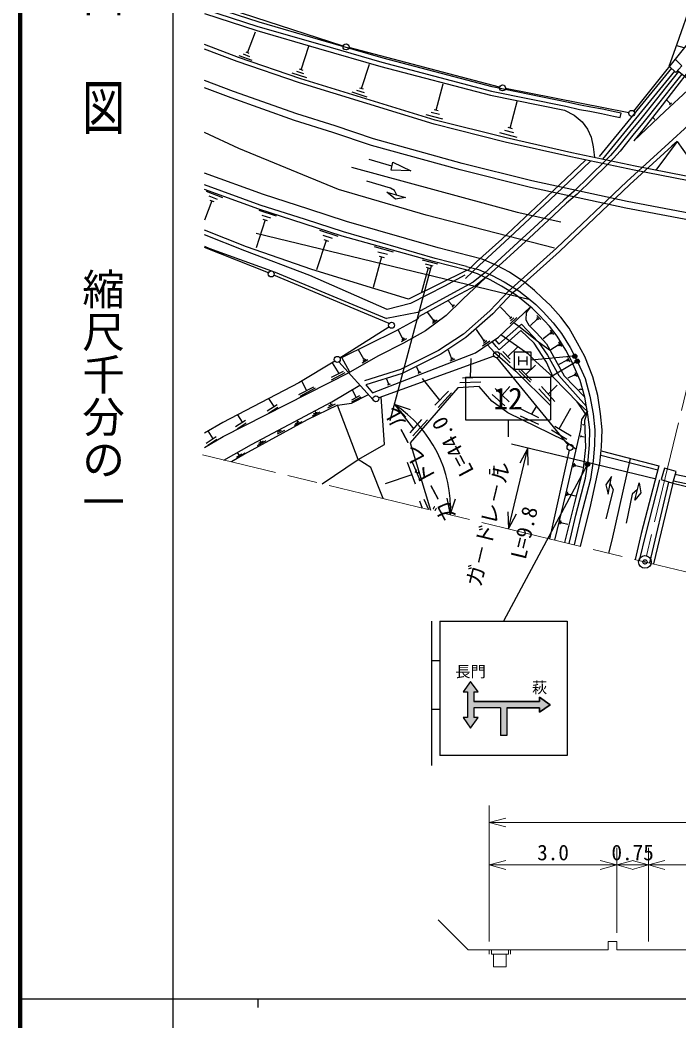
# Model space of a CAD drawing. Units: millimetres, scale not verified, with parts at other scales. Extents: x 40000 to 680000, y 20000 to 380000.
# Drawn here: x 40000 to 117600, y 202409 to 320172 of the extents above; entities that cross this region are included whole.
import ezdxf
from ezdxf.enums import TextEntityAlignment as Align

# ---------------------------------------------------------------- set-up
doc = ezdxf.new("R2010")
doc.units = ezdxf.units.MM
doc.header["$LTSCALE"] = 1000
doc.header["$PDMODE"] = 32
doc.header["$PDSIZE"] = 500
doc.linetypes.add('CHAIN', pattern=[18.5, 12, -1.5, 3.5, -1.5])
for name, color, linetype, lineweight in [('M-BGD', 7, 'Continuous', 25), ('M-BMK', 2, 'CHAIN', 13), ('M-BMK-SRVR', 3, 'Continuous', 25), ('M-STR-HTXT', 7, 'Continuous', 13), ('M-STR-STRC', 7, 'Continuous', 25), ('M-TTL', 2, 'Continuous', 140), ('M-TTL-BAND', 7, 'Continuous', 25)]:
    doc.layers.add(name, color=color, linetype=linetype, lineweight=lineweight)
doc.styles.add('@ＭＳ ゴシック', font='')
doc.styles.add('ＭＳ ゴシック', font='')
doc.styles.get('@ＭＳ ゴシック').set_extended_font_data('@MS Gothic')
doc.styles.get('ＭＳ ゴシック').set_extended_font_data('MS Gothic')

msp = doc.modelspace()

# ---------------------------------------------------------------- hatches: boundary and pattern name
at = {"layer": 'M-STR-STRC'}
msp.add_hatch(color=256, dxfattribs=at).paths.add_polyline_path([(97312, 235989), (97312, 236864), (97312, 239239), (101187, 239239), (101187, 238739), (102437, 239614), (101187, 240489), (101187, 239989), (93437, 239989), (93437, 241114), (93937, 241114), (93062, 242364), (92187, 241114), (92687, 241114), (92687, 239614), (92687, 239114), (92687, 238114), (92187, 238114), (93062, 236864), (93937, 238114), (93437, 238114), (93437, 239239), (96562, 239239), (96562, 236864), (96562, 235989)])

# ---------------------------------------------------------------- linework, layer by layer
at = {"layer": 'M-BGD'}
for p, q in [((78052, 317099), (61715, 322375)), ((120323, 319540), (112261, 309461)), ((66808, 316302), (67737, 318791)), ((73121, 314316), (74002, 317076)), ((96474, 312255), (78735, 316919)), ((117323, 317165), (118153, 316948)), ((67354, 315390), (65799, 315970)), ((67081, 315846), (66304, 316136)), ((67003, 316230), (66614, 316375)), ((80228, 312101), (81143, 314968)), ((116699, 314505), (108193, 304112)), ((73764, 313351), (72039, 313902)), ((73442, 313834), (72580, 314109)), ((73337, 314248), (72906, 314385)), ((117063, 314161), (108580, 303795)), ((117408, 314216), (121650, 310886)), ((80452, 312029), (80004, 312172)), ((89006, 309560), (89825, 312679)), ((111693, 309252), (97168, 312118)), ((80895, 311098), (79104, 311670)), ((80562, 311599), (79666, 311885)), ((97734, 307454), (98600, 310753)), ((116503, 310378), (116164, 310736)), ((116531, 310404), (116475, 310351)), ((116699, 310394), (116475, 310182)), ((116601, 310386), (116489, 310280)), ((89776, 308524), (87826, 309036)), ((89391, 309042), (88416, 309298)), ((89250, 309496), (88762, 309624)), ((114707, 308513), (114550, 308679)), ((114748, 308553), (114665, 308474)), ((97992, 307386), (97476, 307521)), ((98548, 306358), (96486, 306900)), ((98141, 306906), (97110, 307177)), ((117374, 305891), (114880, 302513)), ((117374, 305891), (119402, 303047)), ((83800, 302978), (81132, 303750)), ((61909, 300042), (63841, 299304)), ((62244, 299471), (63210, 299102)), ((62579, 298900), (61715, 296637)), ((62338, 298992), (62821, 298808)), ((68112, 297806), (70161, 297135)), ((68490, 297229), (69514, 296893)), ((68868, 296651), (67794, 293373)), ((68612, 296735), (69124, 296567)), ((100078, 287254), (67796, 295050)), ((75267, 295463), (77424, 294756)), ((75665, 294855), (76743, 294502)), ((69255, 290438), (61715, 293420)), ((76063, 294247), (74933, 290797)), ((75794, 294335), (76333, 294159)), ((81704, 293518), (83952, 292905)), ((82583, 292313), (81602, 288716)), ((82143, 292916), (83268, 292609)), ((82302, 292389), (82864, 292236)), ((88407, 291232), (83568, 272997)), ((88062, 291016), (87283, 288158)), ((87364, 291974), (89150, 291487)), ((87713, 291495), (88606, 291252)), ((87839, 291077), (88286, 290955)), ((83453, 284456), (69906, 290164)), ((90907, 286624), (90463, 287078)), ((90942, 286658), (90871, 286589)), ((91159, 286649), (90875, 286372)), ((91033, 286636), (90891, 286498)), ((97797, 285119), (96577, 286407)), ((88680, 284878), (88029, 285748)), ((97898, 285214), (97696, 285024)), ((98505, 285178), (97700, 284416)), ((98151, 285149), (97748, 284767)), ((100832, 285030), (100950, 284910)), ((100848, 285398), (101318, 284919)), ((100870, 285184), (101105, 284944)), ((77659, 280440), (83451, 284067)), ((89114, 284864), (88571, 284457)), ((88748, 284928), (88612, 284827)), ((88897, 284871), (88625, 284667)), ((100891, 284970), (100125, 284217)), ((85051, 282731), (84519, 283723)), ((85494, 282649), (84874, 282316)), ((85272, 282690), (84962, 282523)), ((85128, 282772), (84973, 282689)), ((94661, 282433), (93741, 283765)), ((102436, 283289), (101621, 282661)), ((102387, 283352), (102485, 283225)), ((102440, 283494), (102636, 283240)), ((102443, 283700), (102836, 283191)), ((95307, 282388), (94475, 281813)), ((94765, 282505), (94557, 282362)), ((94984, 282411), (94568, 282123)), ((97429, 280573), (98624, 281733)), ((103375, 281913), (102511, 281383)), ((103334, 281980), (103416, 281845)), ((103400, 282114), (103566, 281844)), ((103426, 282315), (103756, 281775)), ((80474, 280272), (79861, 281369)), ((80560, 280320), (80388, 280224)), ((95809, 280619), (82241, 275726)), ((90809, 280392), (90445, 281339)), ((91003, 280330), (90707, 280217)), ((90883, 280420), (90735, 280363)), ((93045, 278096), (93144, 280368)), ((96097, 280448), (104552, 270167)), ((96572, 280995), (97711, 279847)), ((96844, 281192), (97727, 280257)), ((104413, 280311), (104556, 280029)), ((104454, 280510), (104740, 279945)), ((76774, 279844), (77531, 278579)), ((81577, 275487), (77556, 279952)), ((80970, 280189), (80284, 279806)), ((80722, 280230), (80379, 280039)), ((86956, 278796), (86744, 279349)), ((91196, 280269), (90604, 280041)), ((99581, 278455), (100686, 279549)), ((104371, 280113), (103468, 279656)), ((104336, 280184), (104407, 280043)), ((76666, 277852), (78275, 278686)), ((76670, 278148), (78082, 278854)), ((87182, 278725), (86837, 278592)), ((87069, 278761), (86897, 278694)), ((87000, 278813), (86913, 278780)), ((89439, 275465), (87403, 278009)), ((92089, 278066), (94543, 278144)), ((98751, 278923), (100121, 277577)), ((98929, 279095), (100233, 277816)), ((105261, 278373), (104505, 278033)), ((105234, 278432), (105287, 278314)), ((105302, 278533), (105408, 278297)), ((105344, 278694), (105556, 278221)), ((72824, 276124), (74610, 277029)), ((72978, 275931), (74810, 276908)), ((73165, 277703), (73732, 276584)), ((83378, 277406), (83183, 277912)), ((83585, 277340), (83269, 277219)), ((83481, 277373), (83323, 277312)), ((83418, 277421), (83339, 277391)), ((91797, 277545), (94271, 277588)), ((95949, 276835), (97612, 275259)), ((96781, 276047), (97676, 277050)), ((101092, 276783), (102512, 275244)), ((101400, 277050), (102972, 275273)), ((102186, 276162), (103263, 277212)), ((106038, 276798), (106071, 276675)), ((69271, 275632), (69886, 274685)), ((79061, 275472), (80022, 276005)), ((79076, 275257), (80165, 275845)), ((79096, 276658), (79590, 275766)), ((88857, 274867), (90468, 276522)), ((89231, 274580), (90802, 276302)), ((95604, 276119), (97091, 274773)), ((106054, 276737), (105809, 276669)), ((69100, 274173), (70276, 274938)), ((69264, 273915), (70357, 274619)), ((76255, 274562), (77152, 275013)), ((76371, 274781), (76810, 275002)), ((76517, 275141), (76631, 274912)), ((86387, 272094), (84048, 275065)), ((85983, 274311), (84081, 274930)), ((84081, 274930), (85419, 273443)), ((98990, 274420), (101071, 273407)), ((100271, 273796), (100831, 274692)), ((103494, 272076), (104866, 274488)), ((65609, 273724), (66178, 272848)), ((74462, 273614), (75359, 274065)), ((74578, 273833), (75017, 274053)), ((74724, 274192), (74838, 273963)), ((98914, 273608), (101058, 272634)), ((106147, 273173), (106816, 274140)), ((65392, 272337), (66567, 273101)), ((65556, 272079), (66649, 272783)), ((72334, 272493), (73231, 272944)), ((72449, 272712), (72889, 272932)), ((72595, 273071), (72710, 272842)), ((85944, 271586), (87313, 273157)), ((86256, 271236), (87970, 273130)), ((102969, 272390), (104884, 271241)), ((106290, 272544), (106294, 272587)), ((106292, 272566), (106378, 272558)), ((61939, 270405), (63114, 271169)), ((62137, 271820), (62725, 270916)), ((70305, 271471), (71178, 271930)), ((70330, 271692), (70775, 271925)), ((70493, 271956), (70566, 271816)), ((102605, 271970), (104375, 270845)), ((106035, 271112), (106081, 271307)), ((106058, 271209), (106446, 271117)), ((62103, 270146), (63196, 270850)), ((67984, 270119), (68986, 270695)), ((68132, 270377), (68681, 270679)), ((68227, 270754), (68363, 270504)), ((97512, 260303), (99808, 269810)), ((114916, 266162), (97864, 270280)), ((99808, 269810), (98851, 268054)), ((99858, 267811), (99808, 269810)), ((104111, 270702), (105504, 269694)), ((65475, 268590), (66514, 269251)), ((65484, 268744), (66109, 269142)), ((65584, 269291), (65796, 268943)), ((104686, 269552), (102346, 259136)), ((108384, 268978), (115093, 267249)), ((108430, 269482), (115218, 267733)), ((85585, 268151), (86541, 265594)), ((86087, 268355), (87122, 265938)), ((95796, 267704), (95796, 266740)), ((105193, 267559), (105308, 268047)), ((105319, 267658), (105377, 267902)), ((105431, 267696), (105460, 267818)), ((105445, 267757), (106225, 267572)), ((86135, 266680), (82994, 265607)), ((95314, 266740), (95314, 267318)), ((96278, 266740), (96278, 267318)), ((117100, 266724), (122250, 265642)), ((116373, 265805), (114118, 256293)), ((116860, 265690), (114605, 256176)), ((116860, 265692), (149017, 257927)), ((116935, 265941), (123164, 264633)), ((87555, 263818), (88085, 262580)), ((90258, 263913), (90669, 261956)), ((90669, 261956), (91292, 263856)), ((104392, 264182), (104503, 264650)), ((104514, 264277), (104569, 264511)), ((104621, 264313), (104649, 264430)), ((104635, 264372), (105384, 264194)), ((87053, 263615), (87375, 262751)), ((97463, 262303), (97512, 260303)), ((97512, 260303), (98469, 262060)), ((103600, 260840), (103704, 261278)), ((103714, 260929), (103766, 261148)), ((103814, 260963), (103840, 261072)), ((103827, 261018), (104527, 260852))]:
    msp.add_line(p, q, dxfattribs=at)
for points in [[(123294, 329598), (122591, 328213), (121850, 326536), (121226, 324351), (120657, 321529), (120523, 319884), (120613, 318387), (120630, 316109), (120598, 315095), (119807, 313635), (118634, 311931), (115950, 309408), (112285, 305953)], [(116441, 314748), (117393, 317355), (119143, 322405), (120142, 324014)], [(61715, 321458), (68016, 319426), (75292, 317314), (82615, 315201), (95505, 311820), (104293, 310031), (105900, 309646), (107115, 309433), (108474, 309175), (109901, 308873), (110678, 308722), (110774, 309213), (110000, 309363), (108573, 309665), (107205, 309925), (106002, 310136), (104401, 310519), (95618, 312307), (82748, 315683), (75431, 317795), (68162, 319904), (61715, 321983)], [(61715, 320932), (67870, 318948), (75153, 316834), (82483, 314719), (95391, 311333), (104124, 309555), (105252, 308968), (106211, 308177), (106832, 307341), (107268, 306403), (107502, 305239), (107638, 303991)], [(123162, 300963), (120245, 301464), (112420, 302994), (104979, 304546), (97249, 306292), (88886, 308385), (73068, 313265), (65740, 315746), (61715, 317279)], [(123135, 300461), (120155, 300972), (112321, 302503), (104873, 304058), (97133, 305806), (88751, 307903), (72914, 312789), (65571, 315275), (61715, 316744)], [(117538, 314120), (116276, 312542), (114796, 310677), (113094, 308547), (111771, 306926), (110270, 305082), (109533, 304221), (108820, 303516)], [(117929, 313808), (116667, 312231), (115187, 310365), (113483, 308232), (112159, 306610), (110654, 304761), (109899, 303880), (109171, 303161)], [(118559, 313948), (117352, 312400), (115610, 310173), (113331, 307250), (112285, 305953)], [(120406, 297145), (111484, 298838), (100282, 301233), (92050, 303310), (81623, 306190), (77104, 307705), (72590, 309117), (65142, 311776), (61715, 313058)], [(120277, 296356), (111326, 298054), (100100, 300453), (91846, 302537), (81389, 305425), (76857, 306944), (72336, 308358), (64867, 311024), (61715, 312204)], [(121525, 310754), (120436, 309599), (118711, 307791), (116418, 305695), (113275, 302826)], [(102934, 293312), (87810, 297217), (77521, 300220), (65760, 305068), (61715, 306927)], [(117374, 305891), (116755, 305326), (113612, 302457)], [(79026, 302859), (98527, 297546), (103677, 296437)], [(107195, 303573), (105414, 301887), (102407, 299032), (97068, 294022), (94107, 291348), (92456, 289759)], [(106599, 303698), (105070, 302250), (102064, 299396), (96729, 294390), (93766, 291713), (92727, 290714)], [(109013, 303705), (107010, 301756), (105262, 300047), (104035, 298989), (102485, 297537), (99601, 294883), (94708, 290402), (94345, 290098)], [(109171, 303161), (107359, 301398), (105600, 299679), (104370, 298617), (102825, 297170), (99939, 294514), (95037, 290026), (94843, 289863)], [(113275, 302826), (111475, 301184), (103190, 293317), (98239, 288892), (97559, 288330)], [(108296, 268007), (108472, 269948), (108558, 271960), (108362, 273822), (108048, 275983), (107456, 278189), (106494, 280583), (105662, 282148), (104672, 283925), (103691, 285213), (102449, 286617), (101480, 287496), (100565, 288349), (99429, 289304), (97635, 290496), (96163, 291278), (94415, 292040), (92883, 292430), (89247, 293383), (78457, 296481), (74030, 297921), (68691, 299639), (61715, 302164)], [(113612, 302457), (111816, 300818), (103529, 292949), (98565, 288513), (97878, 287945)], [(92558, 291171), (88903, 292130), (78077, 295238), (73630, 296684), (68271, 298408), (61715, 300782)], [(84360, 299579), (84081, 300127), (83628, 300383), (80834, 301208)], [(104677, 258573), (104943, 259741), (105451, 261931), (106587, 266256), (106906, 268378), (107056, 270174), (107105, 271944), (106883, 273763), (106519, 275805), (105975, 277775), (104985, 279981), (104263, 281332), (103260, 282968), (102336, 284168), (101182, 285415), (100316, 286256), (99464, 286991), (98416, 287820), (96703, 288840), (95377, 289612), (93856, 290329), (92487, 290795), (88801, 291737), (77930, 294760), (73476, 296208), (68109, 297935), (61715, 300250)], [(92654, 290739), (85731, 287322), (74365, 290814), (66657, 293488), (61715, 295444)], [(92392, 290142), (89980, 288861), (86000, 286808), (83231, 286106), (74129, 290104), (66483, 293019), (61715, 294906)], [(61715, 293572), (62243, 293347), (70057, 290488), (83149, 285044)], [(92558, 291171), (93992, 290806), (95598, 290106), (96997, 289363), (98757, 288315), (99846, 287454), (100722, 286698), (101612, 285834), (102795, 284555), (103755, 283308), (104783, 281630), (105524, 280246), (106542, 277979), (107105, 275937), (107476, 273853), (107706, 271972), (107655, 270140), (107502, 268309)], [(94843, 289863), (92144, 287330), (90170, 285404), (87755, 283596), (85146, 282159), (82212, 280676), (78822, 278760), (77879, 280480), (84271, 283614), (86837, 285006), (86999, 285299)], [(94579, 290294), (93370, 289321), (91048, 288076), (86826, 285774), (83149, 285044)], [(94892, 289904), (93647, 288903), (91286, 287636), (86999, 285299)], [(97559, 288330), (95335, 285960), (92209, 283218), (89290, 281294), (84796, 279045), (80562, 277720)], [(97924, 287988), (95683, 285601), (92512, 282820), (89541, 280860), (84984, 278580), (80711, 277243)], [(80711, 277243), (81513, 276329), (93646, 280997), (96364, 282874), (100116, 286429)], [(100116, 286429), (99585, 285775), (99564, 284880), (99929, 284269), (100834, 283384), (102010, 282081), (104091, 278327), (106519, 275805)], [(95926, 282572), (96373, 282044), (99057, 284388), (101068, 282275), (102102, 280732), (103449, 278357), (106713, 274717)], [(102480, 281233), (101068, 282275), (98736, 284108), (98133, 284551)], [(106810, 274132), (105774, 275085), (102779, 278143), (101982, 279918), (100536, 282146), (98984, 283645), (96432, 281380), (96076, 281773), (95583, 282335)], [(102779, 278143), (100739, 280016), (99921, 280831), (96627, 283124)], [(95037, 281958), (95872, 281059), (98376, 278872), (102504, 274781)], [(77086, 280029), (72832, 277506), (63886, 272821), (61715, 271578)], [(61715, 269869), (63927, 271192), (78822, 278760)], [(64002, 268395), (67268, 270245), (76728, 275264), (80028, 277206)], [(104111, 270702), (97449, 273941), (95560, 275348), (94068, 277039), (91542, 276901), (85936, 270441), (88339, 262518)], [(75587, 265598), (79818, 268479), (82909, 270245), (82529, 275830)], [(77372, 274850), (79040, 275087), (81020, 276104)], [(82747, 263869), (81320, 267535), (79818, 268479), (77372, 274850), (73815, 273128), (66423, 269084), (64915, 268175)], [(106603, 273833), (106350, 274179), (105624, 275238)], [(106816, 274140), (106453, 273069), (106599, 269870), (106302, 267377), (105246, 263248), (104113, 258710)], [(102965, 258987), (104261, 264349), (106039, 271995), (106147, 273173)], [(111849, 268601), (109676, 258990), (109293, 257459)], [(107502, 268309), (107176, 266135), (106034, 261787), (105527, 259607), (105261, 258432)], [(105996, 258255), (107153, 262777), (108296, 268007)], [(115218, 267733), (113161, 259748), (112433, 256700)], [(109498, 265654), (109839, 264899), (108996, 261495)], [(115305, 266068), (113646, 259627), (112919, 256583)], [(112703, 264930), (112070, 264395), (111367, 260959)]]:
    msp.add_lwpolyline(points, dxfattribs=at)
for points in [[(117174, 315525), (116441, 314748), (117218, 314015), (117951, 314792)], [(83899, 303442), (86036, 302447), (83702, 302514)], [(84222, 299107), (83194, 299920), (85402, 299274)], [(115911, 267456), (115503, 266099), (116860, 265690), (117269, 267047)], [(109659, 266460), (108986, 265475), (109244, 264376)], [(112904, 265727), (113089, 264547), (112383, 263667)]]:
    msp.add_lwpolyline(points, close=True, dxfattribs=at)
for centre in [(78394, 317009), (96821, 312186), (112040, 309185), (69580, 290301), (83747, 284260), (77363, 280248), (96112, 280800), (81909, 275606), (104776, 269894)]:
    msp.add_circle(centre, 353, dxfattribs=at)
msp.add_arc((76169, 262752), 14522, 356.85641, 56.98719, dxfattribs=at)
at = {"layer": 'M-BMK'}
for p, q in [((121885, 290763), (113768, 257150)), ((177982, 240872), (61505, 268998))]:
    msp.add_line(p, q, dxfattribs=at)
at = {"layer": 'M-BMK-SRVR'}
msp.add_circle((113592, 256421), 750, dxfattribs=at)
msp.add_point((113592, 256421), dxfattribs=at)
at = {"layer": 'M-STR-HTXT'}
for p, q in [((95265, 211764), (95265, 227764)), ((97197, 226282), (95265, 225764)), ((95265, 225764), (156015, 225764)), ((95265, 225764), (97197, 225247)), ((110265, 212764), (110265, 222764)), ((114015, 211764), (114015, 222764)), ((97197, 221282), (95265, 220764)), ((95265, 220764), (110265, 220764)), ((95265, 220764), (97197, 220247)), ((110265, 220764), (108333, 221282)), ((108333, 220247), (110265, 220764)), ((112197, 221282), (110265, 220764)), ((110265, 220764), (114015, 220764)), ((110265, 220764), (112197, 220247)), ((114015, 220764), (112083, 221282)), ((112083, 220247), (114015, 220764)), ((115947, 221282), (114015, 220764)), ((114015, 220764), (146515, 220764)), ((114015, 220764), (115947, 220247)), ((92765, 210764), (89229, 214300)), ((110265, 211764), (109265, 211764)), ((109265, 211764), (109265, 210764)), ((110265, 210764), (110265, 211764)), ((92765, 210764), (95265, 210764)), ((95265, 210764), (109265, 210764)), ((95265, 210764), (95265, 210264)), ((95515, 210764), (95515, 210264)), ((95515, 210264), (97515, 210264)), ((95765, 210264), (95765, 208764)), ((97265, 210264), (97265, 208764)), ((97515, 210764), (97515, 210264)), ((97765, 210764), (97765, 210264)), ((110265, 210764), (114015, 210764)), ((114015, 210764), (146515, 210764)), ((95765, 208764), (97265, 208764))]:
    msp.add_line(p, q, dxfattribs=at)
msp.add_point((113592, 256421), dxfattribs=at)
at = {"layer": 'M-STR-STRC'}
for p, q in [((98198, 281080), (98198, 279080)), ((100198, 281080), (98198, 281080)), ((98698, 280580), (98698, 279580)), ((99698, 280580), (99698, 279580)), ((100198, 279080), (100198, 281080)), ((105175, 280605), (100198, 280168)), ((98698, 280080), (99698, 280080)), ((105491, 279954), (102472, 278144)), ((92472, 278144), (102472, 278144)), ((92472, 278144), (92472, 273144)), ((98198, 279080), (100198, 279080)), ((102472, 278144), (102472, 273144)), ((92472, 273144), (102472, 273144)), ((97472, 273144), (97472, 271144)), ((106764, 267775), (96937, 249452)), ((88437, 249452), (88437, 232452)), ((89437, 249452), (104437, 249452)), ((89437, 249452), (89437, 233652)), ((104437, 249452), (104437, 233652)), ((88437, 244827), (89437, 244827)), ((93062, 242364), (92187, 241114)), ((93937, 241114), (93062, 242364)), ((92187, 241114), (92687, 241114)), ((92687, 241114), (92687, 238114)), ((93437, 241114), (93937, 241114)), ((93437, 241114), (93437, 239989)), ((102437, 239614), (101187, 240489)), ((101187, 240489), (101187, 239989)), ((101187, 240489), (102437, 239614)), ((101187, 239989), (101187, 240489)), ((88437, 239077), (89437, 239077)), ((92687, 239614), (92687, 239114)), ((101187, 239989), (93437, 239989)), ((93437, 239989), (101187, 239989)), ((96562, 239239), (93437, 239239)), ((93437, 239239), (93437, 238114)), ((96562, 239239), (96562, 236864)), ((96562, 239239), (96562, 235989)), ((101187, 239239), (97312, 239239)), ((97312, 239239), (97312, 236864)), ((97312, 239239), (101187, 239239)), ((97312, 239239), (97312, 235989)), ((101187, 238739), (102437, 239614)), ((102437, 239614), (101187, 238739)), ((101187, 239239), (101187, 238739)), ((101187, 238739), (101187, 239239)), ((92187, 238114), (93062, 236864)), ((92687, 238114), (92187, 238114)), ((93062, 236864), (93937, 238114)), ((93937, 238114), (93437, 238114)), ((97312, 235989), (96562, 235989)), ((104437, 233652), (89437, 233652))]:
    msp.add_line(p, q, dxfattribs=at)
for centre, radius in [((105324, 280618), 150), ((105324, 280618), 120), ((105324, 280618), 90), ((105324, 280618), 60), ((105324, 280618), 30), ((105620, 280031), 150), ((105620, 280031), 120), ((105620, 280031), 90), ((105620, 280031), 60), ((105620, 280031), 30), ((106835, 267907), 150), ((106835, 267907), 120), ((106835, 267907), 90), ((106835, 267907), 60), ((106835, 267907), 30)]:
    msp.add_circle(centre, radius, dxfattribs=at)
for p in [(105324, 280618), (105620, 280031), (106835, 267907)]:
    msp.add_point(p, dxfattribs=at)
at = {"layer": 'M-TTL'}
msp.add_line((40000, 380000), (40000, 20000), dxfattribs=at)
at = {"layer": 'M-TTL-BAND'}
for p, q in [((58000, 370000), (58000, 20000)), ((40000, 205000), (579000, 205000)), ((68000, 205000), (68000, 204000))]:
    msp.add_line(p, q, dxfattribs=at)

# ---------------------------------------------------------------- texts
at = {"layer": 'M-BGD', "style": 'ＭＳ ゴシック'}
for rotation, p in [(118.043, (88366, 268605)), (76.424, (96540, 260538))]:
    msp.add_text('ガ－ドレ－ル', height=1833, rotation=rotation, dxfattribs=at).set_placement(p, align=Align.BOTTOM_CENTER)
at = {"layer": 'M-BGD', "style": '@ＭＳ ゴシック'}
for s, rotation, p in [('L=44.0', 118.043, (90131, 269546)), ('L=9.8', 76.424, (98484, 260069))]:
    msp.add_text(s, height=1833, rotation=rotation, dxfattribs=at).set_placement(p, align=Align.TOP_CENTER)
at = {"layer": 'M-STR-HTXT', "style": 'ＭＳ ゴシック'}
for s, p in [('3.0', (102765, 220764)), ('0.75', (112140, 220764))]:
    msp.add_text(s, height=1833, dxfattribs=at).set_placement(p, align=Align.BOTTOM_CENTER)
at = {"layer": 'M-STR-STRC', "style": 'ＭＳ ゴシック'}
msp.add_text('12', height=2566, dxfattribs=at).set_placement((97472, 275644), align=Align.MIDDLE_CENTER)
for s, p in [('長門', (93062, 242464)), ('萩', (101187, 240589))]:
    msp.add_text(s, height=1320, dxfattribs=at).set_placement(p, align=Align.BOTTOM_CENTER)
at = {"layer": 'M-TTL-BAND', "style": '@ＭＳ ゴシック', "width": 1.4}
msp.add_text('平  面  図', height=3666, rotation=270, dxfattribs=at).set_placement((49777, 306475), align=Align.MIDDLE_RIGHT)
at = {"layer": 'M-TTL-BAND', "style": '@ＭＳ ゴシック'}
msp.add_text('縮尺千分の一', height=3666, rotation=270, dxfattribs=at).set_placement((49777, 261030), align=Align.MIDDLE_RIGHT)

doc.saveas('drawing.dxf')
